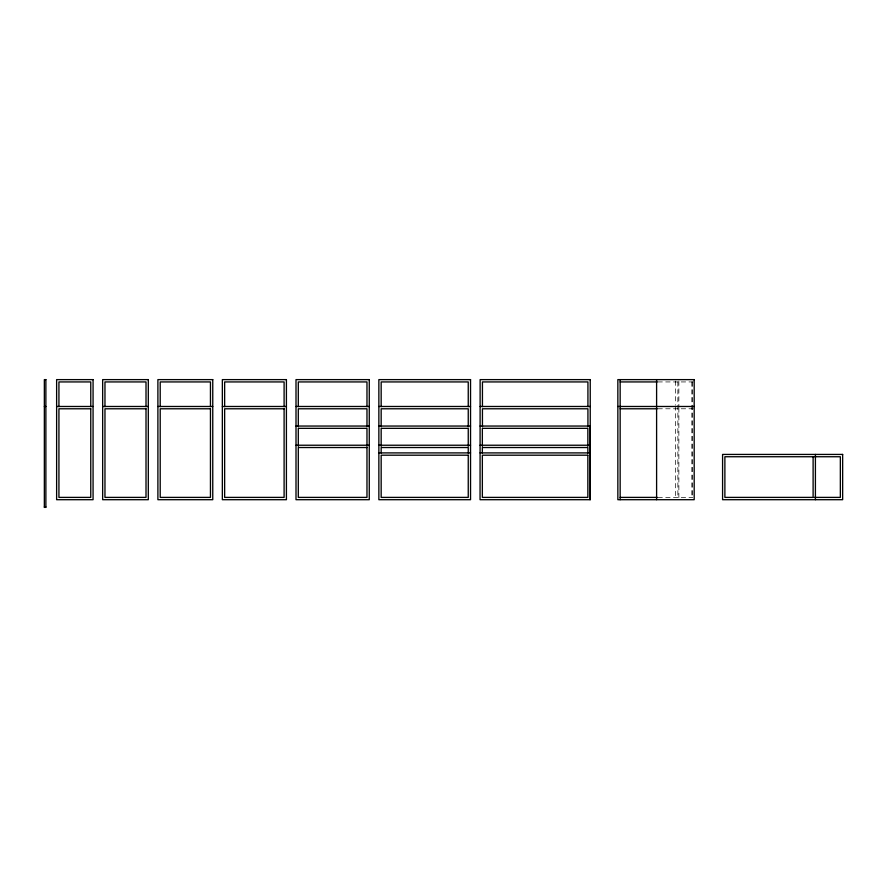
<?xml version="1.0" encoding="UTF-8"?>
<svg xmlns="http://www.w3.org/2000/svg" width="887" height="887" viewBox="0 0 887 887"><rect width="100%" height="100%" fill="white"/><g stroke="black" fill="none" stroke-linecap="round" stroke-linejoin="round"><path stroke-width="0.67" stroke-dasharray="4.43 3.33" d="M657.943 381.931L694.188 381.931M657.943 408.785L694.188 408.785M657.943 497.396L692.858 497.396M692.27 381.931L692.27 497.396M691.893 381.931L691.893 497.396M678.865 381.011L678.865 407.233M678.865 407.854L678.865 498.328M677.879 381.931L677.879 497.396M675.572 381.011L675.572 404.472M675.572 405.847L675.572 498.328"/><path stroke-width="1.33" d="M620.157 381.931L657.267 381.931M44.35 406.479L45.88 406.479M56.624 406.479L93.068 406.479M102.659 406.479L148.306 406.479M157.897 406.479L212.758 406.479M222.349 406.479L286.412 406.479M296.003 406.479L369.269 406.479M378.86 406.479L470.542 406.479M480.133 406.479L590.232 406.479M617.851 406.479L694.188 406.479M620.157 408.785L657.267 408.785M296.003 426.048L369.269 426.048M378.86 426.048L470.542 426.048M480.055 426.048L590.143 426.048L590.143 499.703M296.003 445.23L369.269 445.23M378.86 445.23L470.542 445.23M480.055 445.23L590.143 445.23M378.86 452.902L470.542 452.902M480.055 452.902L590.143 452.902M814.233 456.738L840.344 456.738L840.344 497.396L814.233 497.396M620.157 497.396L657.267 497.396M44.35 506.987L45.88 506.987M815.408 454.432L815.408 499.703M656.602 379.625L656.602 499.703M620.157 379.625L620.157 499.703M587.926 406.678L587.926 381.931L482.439 381.931L482.439 406.678M587.926 426.78L587.926 408.785L482.439 408.785L482.439 426.78M587.848 446.305L587.848 428.343L482.351 428.343L482.351 446.305M587.848 453.069L587.848 447.525L482.351 447.525L482.351 453.069M468.247 406.678L468.247 381.931L381.166 381.931L381.166 406.678M468.247 426.78L468.247 408.785L381.166 408.785L381.166 426.78M468.247 446.305L468.247 428.343L381.166 428.343L381.166 446.305M468.247 453.069L468.247 447.525L381.166 447.525L381.166 453.069M366.974 406.678L366.974 381.931L298.298 381.931L298.298 406.678M366.974 426.78L366.974 408.785L298.298 408.785L298.298 426.78M366.974 446.305L366.974 428.343L298.298 428.343L298.298 446.305M284.106 406.678L284.106 381.931L224.644 381.931L224.644 406.678M210.452 406.678L210.452 381.931L160.203 381.931L160.203 406.678M146.011 406.678L146.011 381.931L104.965 381.931L104.965 406.678M90.762 406.678L90.762 381.931L58.93 381.931L58.93 406.678M45.88 379.625L44.35 379.625L44.35 507.375L45.88 507.375L45.88 379.625M93.068 379.625L56.624 379.625L56.624 499.703L93.068 499.703L93.068 379.625M148.306 379.625L102.659 379.625L102.659 499.703L148.306 499.703L148.306 379.625M212.758 379.625L157.897 379.625L157.897 499.703L212.758 499.703L212.758 379.625M286.412 379.625L222.349 379.625L222.349 499.703L286.412 499.703L286.412 379.625M369.269 379.625L296.003 379.625L296.003 499.703L369.269 499.703L369.269 379.625M470.542 379.625L378.86 379.625L378.86 499.703L470.542 499.703L470.542 379.625M590.232 379.625L480.133 379.625L480.055 499.703L590.232 499.703L590.232 379.625M694.188 379.625L617.851 379.625L617.851 499.703L694.188 499.703L694.188 379.625M90.762 408.785L58.93 408.785L58.93 497.396L90.762 497.396L90.762 408.785M146.011 408.785L104.965 408.785L104.965 497.396L146.011 497.396L146.011 408.785M210.452 408.785L160.203 408.785L160.203 497.396L210.452 497.396L210.452 408.785M284.106 408.785L224.644 408.785L224.644 497.396L284.106 497.396L284.106 408.785M366.974 447.525L298.298 447.525L298.298 497.396L366.974 497.396L366.974 447.525M842.65 454.432L722.583 454.432L722.583 499.703L842.65 499.703L842.65 454.432M468.247 455.197L381.166 455.197L381.166 497.396L468.247 497.396L468.247 455.197M587.848 455.197L482.351 455.197L482.351 497.396L587.848 497.396L587.848 455.197M813.113 456.738L724.879 456.738L724.879 497.396L813.113 497.396L813.113 456.738"/></g></svg>
